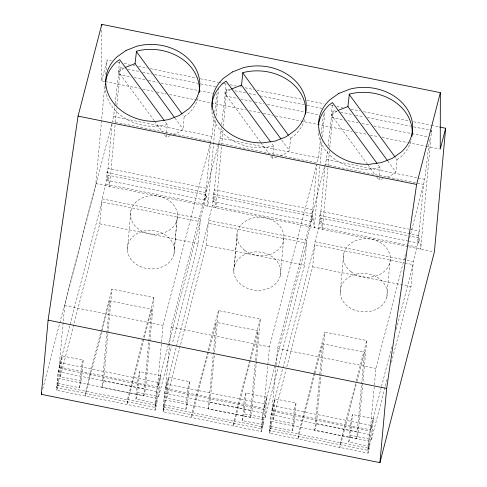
<?xml version="1.0" encoding="UTF-8"?>
<svg xmlns="http://www.w3.org/2000/svg" width="487" height="487" viewBox="0 0 487 487"><rect width="100%" height="100%" fill="white"/><g stroke="black" fill="none" stroke-linecap="round" stroke-linejoin="round"><path stroke-width="0.37" stroke-dasharray="2.44 1.83" d="M104.668 81.451L101.686 80.848L101.777 28.118M56.681 387.53L59 378.557L157.338 398.403L155.018 407.376L56.681 387.53L58.117 371.703L62.196 355.93L83.149 360.161L81.256 380.937L79.503 387.731L58.55 383.506L60.437 362.73L158.78 382.569L156.887 403.346L155.134 410.145L56.79 390.306L58.684 369.523M111.718 123.783L64.71 305.605L59.006 368.263L157.35 388.102L161.483 342.671M81.256 380.937L60.303 376.707L62.196 355.93M42.679 389.198L95.829 183.623L104.754 85.584M105.782 74.274L107.085 59.944L111.56 60.845M79.503 387.731L81.39 366.954L83.149 360.161M60.303 376.707L99.823 223.868L102.1 198.86L105.886 184.208L106.945 172.605L108.029 168.399L206.372 188.244L205.283 192.444L204.23 204.047L200.437 218.7L198.16 243.707L172.325 343.645M106.951 180.275L108.248 175.241L206.591 195.086L205.289 200.114L106.951 180.275L112.083 123.838M154.148 120.636L118.511 71.985L119.437 61.8M115.09 125.129L109.514 186.381L108.248 175.241M115.364 122.103L116.6 108.491M116.88 105.466L120.319 67.65L124.788 68.551M148.779 340.937L151.658 309.318L109.752 300.863L85.146 396.022L85.59 391.164L111.961 289.12L153.868 297.575L145.534 389.095L143.781 395.894L101.874 387.439L106.805 333.236M106.872 332.481L109.752 300.863M101.874 387.439L103.628 380.639L107.895 333.741M107.968 332.986L111.961 289.12M127.326 250.001L130.942 210.372M153.868 297.575L127.503 399.535L127.052 404.478L151.658 309.318M156.887 403.346L135.934 399.121L137.827 378.344L139.586 371.544L160.54 375.775L158.646 396.552L137.693 392.321L139.586 371.544M170.34 135.642L166.177 137.054L166.505 133.414M166.572 132.689L167.303 124.684L164.63 121.038M143.781 395.894L148.712 341.691M155.018 407.376L156.461 391.542L160.54 375.775M155.134 410.145L157.021 389.369M161.55 341.923L163.054 325.444L211.93 136.384L214.237 116.843M172.988 134.613L177.968 132.677L183.015 129.092L184.141 116.722L182.795 114.889M173.889 254.305A23.583 19.224 5.2 0 0 143.501 231.142A23.583 19.224 5.2 0 0 135.13 263.516A23.583 19.224 5.2 0 0 173.889 254.305L177.037 219.674A23.583 19.224 5.2 0 0 146.654 196.511A23.583 19.224 5.2 0 0 138.284 228.89A23.583 19.224 5.2 0 0 177.037 219.674M174.352 249.307L177.505 214.682M163.108 409.007L165.428 400.034L263.765 419.873L261.446 428.846L163.108 409.007L164.545 393.173L168.624 377.407L189.577 381.631L187.69 402.408L185.931 409.208L164.977 404.977L166.864 384.2L265.208 404.046L263.315 424.822L261.562 431.616L163.218 411.777L165.111 391M221.262 127.491L220.021 138.016L171.138 327.075L165.434 389.734L263.777 409.579L269.481 346.921L316.489 165.099M187.69 402.408L166.737 398.183L168.624 377.407M185.931 409.208L187.818 388.431L189.577 381.631M205.289 200.114L210.634 141.413L112.29 121.573L113.593 116.539L115.011 104.516M215.631 120.77L207.852 206.226L206.591 195.086M216.112 115.474L218.59 88.25M166.737 398.183L206.251 245.338L208.527 220.331L212.314 205.678L213.373 194.076L214.457 189.875L312.8 209.714L311.71 213.921L310.657 225.524L306.865 240.176L304.594 265.184L265.074 418.023L244.121 413.798L246.014 393.021L266.967 397.246L265.074 418.023M213.379 201.746L214.676 196.718L313.019 216.557L311.717 221.591L213.379 201.746L218.718 143.044L317.061 162.889L318.364 157.855L320.671 138.314M260.575 142.107L224.939 93.461L225.931 82.546M223.034 129.962L215.942 207.858L214.676 196.718M223.375 126.182L226.747 89.127L230.473 89.876M256.442 361.403L251.968 410.565L250.208 417.365L208.302 408.91L216.179 322.333L258.086 330.789L255.206 362.407M208.302 408.91L210.061 402.11L214.329 355.218M214.603 352.192L218.389 310.59L260.295 319.046L256.509 360.648M233.754 271.472L236.907 236.846M234.217 266.48L237.37 231.849M260.295 319.046L233.93 421.005L233.48 425.955L258.086 330.789M263.315 424.822L242.362 420.591L244.255 399.815L246.014 393.021M276.774 157.118L272.604 158.531L273.731 146.161L271.058 142.508M250.208 417.365L255.139 363.162M261.446 428.846L262.889 413.019L266.967 397.246M261.562 431.616L263.449 410.839M280.08 155.828L284.396 154.148L289.448 150.562L290.569 138.198L288.779 135.751M280.317 275.776A23.583 19.224 5.2 0 0 249.928 252.613A23.583 19.224 5.2 0 0 241.558 284.992A23.583 19.224 5.2 0 0 280.317 275.776L283.933 236.152M269.536 430.478L271.856 421.505L370.193 441.35L367.874 450.323L269.536 430.478L270.979 414.65L275.052 398.877L296.005 403.108L294.118 423.885L292.358 430.678L271.405 426.454L273.298 405.677L371.636 425.516L369.743 446.293L367.989 453.093L269.646 433.247L271.539 412.471M276.001 365.78L271.868 411.211L370.205 431.05L374.339 385.619M276.068 365.031L277.566 348.552L326.448 159.486L327.69 148.967M294.118 423.885L273.164 419.654L275.052 398.877M292.358 430.678L294.251 409.902L296.005 403.108M311.717 221.591L316.854 165.154M319.856 166.444L314.285 227.697L313.019 216.557M320.136 163.419L322.126 141.486M322.54 136.95L324.811 111.992M286.843 366.748L312.678 266.815L314.955 241.808L318.742 227.155L319.801 215.552L320.884 211.346L408.8 229.085M408.459 241.108L319.807 223.223L325.146 164.521L423.489 184.36L418.144 243.062L409.208 241.26M367.454 164.192L331.367 114.932L332.426 103.293M329.529 150.678L322.37 229.328L321.11 218.188L407.528 235.629M329.802 147.658L333.175 110.598L337.643 111.499M314.218 373.06L324.817 332.067L366.723 340.523L358.395 432.042L356.636 438.842L314.73 430.386L319.801 374.673M319.868 373.925L322.607 343.81L364.513 352.265L361.64 383.884M314.73 430.386L316.489 423.587L324.817 332.067M340.182 292.949L343.798 253.319M355.559 383.707L340.358 442.482L339.908 447.425L356.758 382.277M369.743 446.293L348.789 442.068L350.683 421.292L352.442 414.492L373.395 418.717L371.502 439.499L350.549 435.268L352.442 414.492M383.202 178.589L379.032 180.001L379.367 176.361M379.434 175.637L380.158 167.631L377.93 164.594M356.636 438.842L361.567 384.639M367.874 450.323L369.316 434.489L373.395 418.717M367.989 453.093L369.877 432.316M374.406 384.87L375.909 368.391L405.409 254.293M387.171 177.043L390.824 175.624L395.876 172.039L397.002 159.669L395.657 157.837M386.745 297.253A23.583 19.224 5.2 0 0 356.356 274.09A23.583 19.224 5.2 0 0 347.986 306.463A23.583 19.224 5.2 0 0 386.745 297.253L390.361 257.623M391.451 362.34L411.022 286.654L413.293 261.647L417.085 246.994L418.138 235.391L419.228 231.191L409.543 229.237M413.633 126.833L431.519 130.443L420.713 249.174L419.447 238.033L410.504 236.225M115.102 103.761L118.56 74.45L120.319 67.65M214.773 112.333L216.904 94.289L217.604 91.574M221.615 124.483L224.988 95.921L226.747 89.127M321.201 133.803L323.331 115.766L324.208 112.369M328.049 145.96L331.416 117.397L333.175 110.598M409.597 238.1L424.792 179.332L429.583 138.74M101.686 80.848L107.085 59.944M69.751 325.913L59.122 367.028L157.459 386.867L200.169 221.695L101.826 201.855L69.939 325.182M56.79 390.306L58.55 383.506M135.934 399.121L137.693 392.321M158.646 396.552L171.564 346.586M163.218 411.777L164.977 404.977M218.389 310.59L192.018 412.635L191.574 417.499L208.606 351.614M208.801 350.883L216.179 322.333M242.362 420.591L244.121 413.798M274.899 365.761L263.887 408.337L165.55 388.498L208.253 223.326L306.597 243.171L275.088 365.031M319.807 223.223L321.11 218.188M269.646 433.247L271.405 426.454M273.164 419.654L286.082 369.688M314.03 373.791L298.446 434.112L298.001 438.97L314.852 373.821M315.04 373.091L322.607 343.81M356.314 380.779L366.723 340.523M356.947 381.546L364.513 352.265M348.789 442.068L350.549 435.268M430.989 132.482L431.519 130.443M418.144 243.062L419.447 238.033M381.327 387.238L370.321 429.814L271.977 409.969L314.681 244.803L404.082 262.84M381.516 386.501L391.956 346.129M396.321 329.242L413.025 264.642L404.831 262.986M371.502 439.499L387.08 379.245M118.511 71.985L124.435 67.778M184.141 116.722L188.195 113.842A47.123 38.412 5.2 0 0 198.617 96.164M224.939 93.461L230.862 89.255M290.569 138.198L294.623 135.319A47.123 38.412 5.2 0 0 304.704 119.029M331.367 114.932L337.29 110.726M397.002 159.669L401.051 156.79A47.123 38.412 5.2 0 0 411.472 139.112M167.303 124.684L156.157 126.316A47.123 38.412 5.2 0 1 105.271 85.974M273.731 146.161L262.584 147.786A47.123 38.412 5.2 0 1 211.699 108.169M380.158 167.631L369.012 169.257A47.123 38.412 5.2 0 1 318.139 130.364M117.525 62.05L120.508 62.653M124.24 63.407L129.457 64.461M133.188 65.209L134.68 65.514M138.405 66.262L147.354 68.07M150.337 68.673L196.578 77.999M200.303 78.754L218.2 82.364M218.949 82.516L221.932 83.119M222.675 83.265L227.149 84.172M230.132 84.768L236.098 85.974M239.829 86.729L241.321 87.027M245.046 87.782L253.995 89.584M256.978 90.186L302.47 99.366M306.944 100.267L324.092 103.731M330.807 105.082L333.79 105.685M336.773 106.288L342.738 107.493M350.938 109.149L359.893 110.951M363.619 111.706L409.11 120.879M413.585 121.787L430.733 125.244M431.482 125.396L438.939 126.9M127.771 69.154L139.69 71.559M142.667 72.161L151.609 73.963M154.592 74.566L197.801 83.283M200.778 83.886L215.68 86.893M234.941 90.777L246.118 93.035M249.101 93.638L257.294 95.288M260.271 95.89L304.229 104.76M307.206 105.362L322.108 108.364M340.626 112.101L352.545 114.506M355.528 115.109L363.722 116.764M367.448 117.513L410.657 126.23M118.56 74.45L131.228 77.007M134.205 77.603L145.382 79.862M148.365 80.465L157.301 82.266M161.027 83.015L198.276 90.533M199.025 90.685L212.429 93.388M224.988 95.921L237.656 98.477M240.633 99.08L251.809 101.333M254.792 101.935L263.729 103.737M267.454 104.492L306.195 112.308M306.938 112.46L318.863 114.865M331.416 117.397L344.826 120.1M347.809 120.703L358.237 122.809M361.963 123.558L370.157 125.214M373.882 125.963L411.131 133.481M411.88 133.633L428.268 136.938M105.411 81.597L139.714 88.518M142.697 89.121L153.137 91.227M156.869 91.982L166.56 93.936M169.543 94.539L245.606 109.885M249.338 110.64L260.527 112.893M263.51 113.495L272.458 115.303M275.441 115.906L352.247 131.405M355.23 132.001L367.161 134.412M370.144 135.015L378.35 136.67M382.076 137.419L407.43 142.539M408.179 142.685L425.328 146.149M426.076 146.295L439.499 149.004M113.593 116.539L211.93 136.384M220.021 138.016L318.364 157.855M326.448 159.486L417.341 177.828M418.083 177.98L424.792 179.332M106.945 172.605L205.283 192.444M213.373 194.076L311.71 213.921M319.801 215.552L418.138 235.391M105.886 184.208L204.23 204.047M212.314 205.678L310.657 225.524M318.742 227.155L417.085 246.994M95.829 183.623L408.082 246.623M408.824 246.775L433.673 251.785M102.1 198.86L200.437 218.7M208.527 220.331L306.865 240.176M314.955 241.808L413.293 261.647M99.823 223.868L198.16 243.707M206.251 245.338L304.594 265.184M312.678 266.815L411.022 286.654M64.71 305.605L163.054 325.444M171.138 327.075L269.481 346.921M277.566 348.552L375.909 368.391M103.628 380.639L145.534 389.095M210.061 402.11L251.968 410.565M316.489 423.587L358.395 432.042M58.117 371.703L156.461 391.542M164.545 393.173L262.889 413.019M270.979 414.65L369.316 434.489M127.503 399.535L155.584 405.196M233.93 421.005L262.012 426.673M340.358 442.482L368.44 448.143M270.096 428.304L340.34 442.689M163.669 406.828L233.912 421.218M57.241 385.357L127.484 399.742M387.81 161.027L395.876 172.039M367.898 164.801L375.027 174.529M376.804 176.964L379.032 180.001M281.827 140.165L289.448 150.562M261.026 142.715L269.043 153.661M270.821 156.096L272.604 158.531M174.949 118.079L183.015 129.092M154.592 121.245L162.615 132.19M164.393 134.619L166.177 137.054M244.711 250.361A23.583 19.224 5.2 0 0 283.471 241.15A23.583 19.224 5.2 0 0 253.082 217.987A23.583 19.224 5.2 0 0 244.711 250.361M351.139 271.837A23.583 19.224 5.2 0 0 389.898 262.621A23.583 19.224 5.2 0 0 359.509 239.458A23.583 19.224 5.2 0 0 351.139 271.837"/><path stroke-width="0.73" d="M101.783 25.854L101.783 24.35L440.345 92.658L440.248 149.156L445.648 128.258L439.682 127.052M445.648 128.258L434.392 251.931L379.915 462.65L41.352 394.342L48.103 320.136L78.06 116.113L101.783 24.35M174.504 117.47L135.069 63.639L136.488 51.159A47.123 38.412 5.2 0 1 199.201 92.627M280.932 138.941L241.503 85.115L242.916 72.636A47.123 38.412 5.2 0 1 305.629 114.104M387.36 160.418L347.931 106.586L349.343 94.107A47.123 38.412 5.2 0 1 411.978 136.293M379.915 462.65L386.666 388.443L416.622 184.427L440.345 92.658M41.352 394.342L41.73 392.869M125.013 67.553L135.069 63.639M231.447 89.03L241.503 85.115M337.875 110.5L347.931 106.586M78.06 116.113L416.622 184.427M48.103 320.136L386.666 388.443M349.057 94.222L395.207 157.222M377.041 163.376L332.493 102.562L329.309 104.827A47.123 38.412 5.2 0 0 318.492 124.611M242.623 72.746L288.328 135.136M270.614 141.906L226.065 81.092L222.882 83.35A47.123 38.412 5.2 0 0 212.46 101.028M136.196 51.275L181.901 113.666M164.186 120.429L119.638 59.615L116.454 61.879A47.123 38.412 5.2 0 0 105.63 81.664M211.699 107.45A47.123 38.412 5.2 0 1 212.314 101.728M105.289 85.255A47.123 38.412 5.2 0 1 105.375 83.813M126.011 50.465L116.904 56.93A47.123 38.412 5.2 0 0 110.908 99.202A47.123 38.412 5.2 0 0 156.607 121.366L168.612 119.613L179.539 115.364L188.646 108.899A47.123 38.412 5.2 0 0 191.476 62.208A47.123 38.412 5.2 0 0 136.938 46.21L126.011 50.465M232.439 71.942L223.332 78.401A47.123 38.412 5.2 0 0 217.336 120.679A47.123 38.412 5.2 0 0 263.035 142.837L275.039 141.09L285.972 136.835L295.073 130.37A47.123 38.412 5.2 0 0 297.904 83.685A47.123 38.412 5.2 0 0 243.366 67.687L232.439 71.942M338.867 93.413L329.76 99.878A47.123 38.412 5.2 0 0 323.764 142.149A47.123 38.412 5.2 0 0 369.463 164.314L381.467 162.561L392.4 158.305L401.501 151.847A47.123 38.412 5.2 0 0 404.332 105.155A47.123 38.412 5.2 0 0 349.794 89.158L338.867 93.413"/></g></svg>
